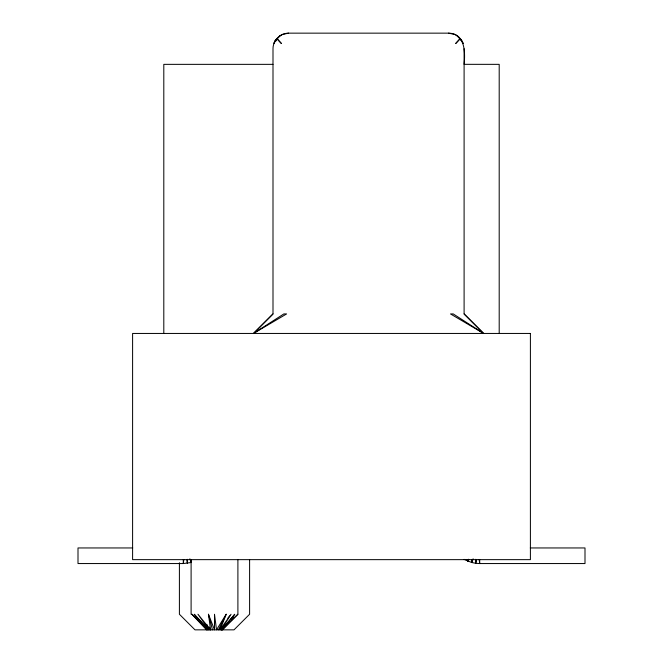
<?xml version="1.0" encoding="UTF-8"?>
<svg xmlns="http://www.w3.org/2000/svg" width="663" height="663" viewBox="0 0 663 663"><rect width="100%" height="100%" fill="white"/><g stroke="black" fill="none" stroke-linecap="round" stroke-linejoin="round"><path stroke-width="0.99" d="M530.284 547.953L584.998 547.953L584.998 563.55L479.697 563.55L475.628 563.285L475.636 559.315M183.808 559.613L183.303 563.55L78.002 563.55L78.002 547.953L132.716 547.953M464.1 559.373L471.625 562.489L475.628 563.285L476.133 559.415M473.133 558.818L471.625 562.489L472.023 559.539M457.677 36.133L454.743 34.459L448.503 33.15L288.604 33.15C280.184 33.175 272.974 40.261 272.999 48.747L272.999 313.947L253.498 333.448L286.598 313.947L283.88 313.914L253.498 333.448L272.999 313.947M475.628 563.285L476.647 559.448M471.625 562.489L472.379 559.663M468.749 559.456L467.763 561.171L468.277 559.257M275.775 41.239L276.819 38.421M206.798 624.347L208.986 629.85L197.955 614.253L210.602 629.85L208.447 614.253L214.497 629.85L214.497 614.253L216.519 629.85L226.199 614.253L220.017 629.85L231.047 614.253L221.251 629.85L227.74 623.469M467.763 561.171L468.509 559.373M226.199 614.253L218.4 629.85L221.558 625.947M227.881 618.148L229.779 615.811M237.901 559.647L237.901 614.253L222.03 629.85L234.768 614.253L221.251 629.85M274.565 41.728L280.333 35.52M222.03 629.85L227.774 623.908M231.362 620.195L234.23 617.22M222.304 629.85L237.901 614.253M279.43 36.133L282.363 34.459L288.604 33.15M190.621 559.663L191.375 562.489L183.303 563.55L183.303 559.647M272.999 64.352L163.802 64.352L163.802 333.448M448.503 33.15C465.07 33.283 465.385 52.145 464.108 64.328L499.198 64.352L499.198 333.448M464.1 313.947L483.6 333.448L450.509 313.947L453.219 313.914L483.6 333.448L464.1 313.947L464.1 48.747M206.699 629.85L191.897 614.253L207.743 629.85L194.234 614.253L208.986 629.85M191.897 614.253L206.964 629.85L196.149 616.59M456.766 35.52L462.534 41.728M209.226 627.099L210.602 629.85M189.867 558.818L191.375 562.489M208.447 614.253L212.483 629.85M190.977 559.539L191.242 561.503M186.867 559.415L187.372 563.285L187.364 559.315M479.192 559.613L479.697 563.55L479.697 559.647M249.603 559.647L249.603 614.253L233.998 629.85L194.997 629.85L179.4 614.253L179.4 562.738M191.101 559.647L191.101 614.253M275.145 40.841L273.976 43.294L276.819 38.529L281.294 43.377L276.819 38.529L275.145 40.841M460.288 38.529L455.804 43.377L460.288 38.529L463.13 43.294L460.288 38.529M530.4 333.448L132.6 333.448L132.6 559.647L530.4 559.647L530.4 333.448"/></g></svg>
